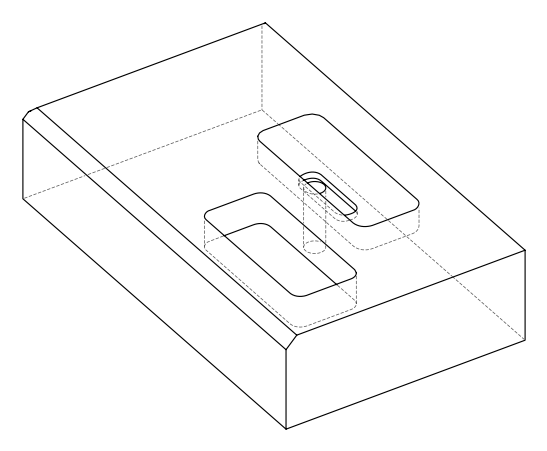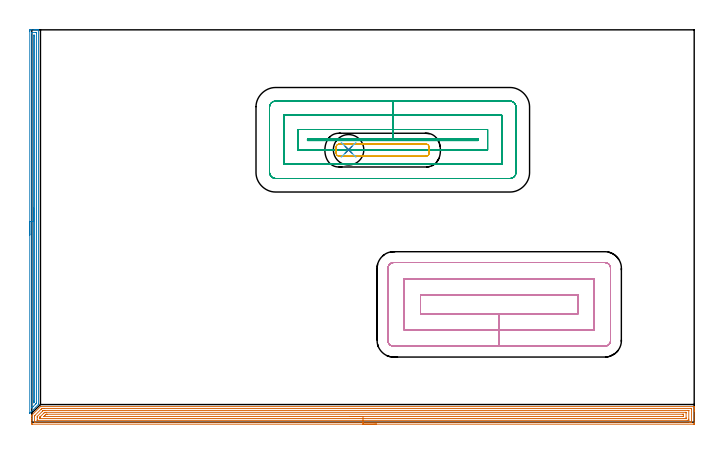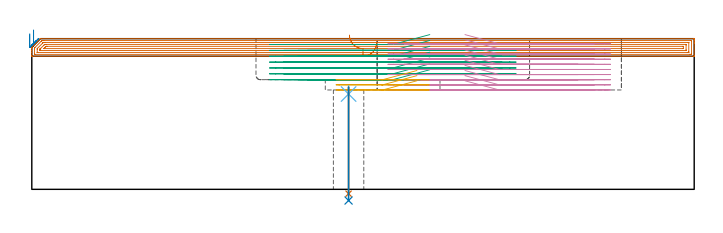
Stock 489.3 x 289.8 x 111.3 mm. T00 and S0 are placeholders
(PLAN: 8 operations, 5 tool changes, 72.7 min)
(1 AREA_MILL | FG_CHAMFER_SURFACE | UGT0205_001 | 19.76 min | 41339 mm3)
(2 AREA_MILL_1 | FG_CHAMFER_SURFACE_1 | UGT0205_001 | 6.89 min | 5714 mm3)
(3 MILL_RECTANGULAR_POCKET | POCKET_RECTANGULAR_STRAIGHT | UGT0201_095 | Follow Part, ap 5, ae 75% | 21.25 min | 466007 mm3)
(4 MILL_RECTANGULAR_POCKET_1 | POCKET_RECTANGULAR_STRAIGHT_1 | NXT0201_012 | Follow Part, ap 4, ae 75% | 22.83 min | 527150 mm3)
(5 MILL_RECTANGULAR_POCKET_2 | POCKET_RECTANGULAR_STRAIGHT_2 | NXT0201_012 | Follow Part, ap 4, ae 75% | 1.24 min | 15353 mm3)
(6 SPOT_DRILL | STEP1HOLE | NXT0321_9005460120000 | 0.06 min | 177 mm3)
(7 DRILL_THROUGH_HOLE_INTO_CENTER | STEP1HOLE | NXT0301_065 | 0.32 min | 4926 mm3)
(8 DRILL_TO_ENLARGE_THROUGH_HOLE | STEP1HOLE | UGT0301_054 | 0.34 min | 24046 mm3)
(TOOL UGT0205_001 | Chamfer Mill 20 x 3 x 45 deg. | D20 FL50 Z2)
(TOOL UGT0201_095 | End mill 20 mm | D20 R3 FL38 Z4)
(TOOL NXT0201_012 | ENDMILL 16mm [2P460-1600-NA 1630] | D16 FL38 Z6)
(TOOL NXT0321_9005460120000 | NC Spot Drill, 142deg, 12mm, Carbide, Uncoated | D12 PA142 FL30 Z2)
(TOOL NXT0301_065 | Carbide Drill 9.4mm [860.1-0940-075A1-MM 2214] | D9.4 PA140 FL98 Z2)
(TOOL UGT0301_054 | Twist Drill 22.5 mm | D22.5 PA118 FL155 Z2)
(OP 1 AREA_MILL)
G17 G21 G94 G90
T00 M6
G54
G17 G0 G90 X254.65 Y-1.5 S1061 M3
G43 Z121.3 H0
Z108.3
G94 G1 X254.612 Z107.428 F250.
X254.498 Z106.564
X254.309 Z105.712
X254.047 Z104.88
X253.713 Z104.074
X253.31 Z103.3
X252.842 Z102.564
X252.31 Z101.872
X251.721 Z101.229
X251.078 Z100.64
X250.386 Z100.108
X249.65 Z99.64
X248.876 Z99.237
X248.07 Z98.903
X247.238 Z98.641
X246.386 Z98.452
X245.522 Z98.338
X244.65 Z98.3
X0.625
X0.251 Y-1.497 Z98.302
X0.01 Y-1.493 Z98.304
X0. Y-1.13 Z98.667
Y1.497 Z101.292
Y2.899 Z102.696
Y4.124 Z103.919
X0.001 Y5. Z104.798
X0.003 Y5.093 Z104.888
X0.029 Y5.131 Z104.927
X6.368 Y11.468 Z111.268
X6.404 Y11.493 Z111.293
X6.579 Y11.5 Z111.3
X489.122
X489.29 Y11.498 Z111.289
X489.297 Y11.355 Z111.147
X489.3 Y11.205 Z111.004
Y10.953 Z110.752
Y10.254 Z110.049
Y9.029 Z108.826
Y8.503 Z108.297
Y7.89 Z107.686
Y-1.13 Z98.668
X489.297 Y-1.396 Z98.402
X489.29 Y-1.492 Z98.306
X489.192 Y-1.499 Z98.299
X488.675 Y-1.5 Z98.3
X244.65
Y-0.086 Z99.714
X2.413 Y-0.085 Z99.715
X2.24 Y-0.084 Z99.716
X2.058 Y-0.08 Z99.72
X2.018 Y-0.079 Z99.721
X2.01 Y-0.057 Z99.743
X2.007 Y-0.025 Z99.775
X2.001 Y0.15 Z99.95
Y4.124 Z103.924
X2.004 Y4.525 Z104.325
X2.01 Y4.644 Z104.444
X2.371 Y5.021 Z104.821
X6.882 Y9.532 Z109.332
X7.25 Y9.893 Z109.693
X7.427 Y10.066 Z109.866
X7.776 Y10.079 Z109.879
X7.951 Y10.082 Z109.882
X8.67 Y10.085 Z109.885
X8.842 Y10.086 Z109.886
X486.887 Y10.085 Z109.885
X487.06 Y10.084 Z109.884
X487.242 Y10.08 Z109.88
X487.282 Y10.079 Z109.879
X487.29 Y10.057 Z109.857
X487.293 Y10.025 Z109.825
X487.299 Y9.851 Z109.651
Y0.218 Z100.018
X487.296 Y0.082 Z99.882
X487.29 Y-0.025 Z99.775
X487.284 Y-0.079 Z99.721
X487.247 Y-0.08 Z99.72
X486.887 Y-0.084 Z99.716
X486.715 Y-0.085 Z99.715
X485.993 Y-0.086 Z99.714
X244.65
Y1.328 Z101.128
X4.373 Y1.329 Z101.129
X4.201 Y1.33 Z101.13
X4.029 Y1.334 Z101.134
X4.013 Y1.335 Z101.135
X4.009 Y1.346 Z101.146
X4.004 Y1.38 Z101.18
X4.001 Y1.432 Z101.232
Y3.444 Z103.244
X4.01 Y4.124 Z103.924
X4.024 Y4.213 Z104.013
X4.065 Y4.257 Z104.057
X4.201 Y4.4 Z104.2
X8.042 Y8.243 Z108.043
X8.303 Y8.503 Z108.303
X8.426 Y8.622 Z108.422
X8.463 Y8.655 Z108.455
X8.478 Y8.665 Z108.465
X8.502 Y8.667 Z108.467
X8.67 Y8.67 Z108.47
X9.392 Y8.671 Z108.471
X9.564 Y8.672 Z108.472
X484.927 Y8.671 Z108.471
X485.099 Y8.67 Z108.47
X485.271 Y8.666 Z108.466
X485.287 Y8.665 Z108.465
X485.291 Y8.654 Z108.454
X485.296 Y8.62 Z108.42
X485.299 Y8.568 Z108.368
X485.3 Y2.177 Z101.977
X485.298 Y1.497 Z101.297
X485.296 Y1.399 Z101.199
X485.291 Y1.351 Z101.151
X485.287 Y1.335 Z101.135
X485.267 Y1.333 Z101.133
X485.099 Y1.331 Z101.131
X484.378 Y1.329 Z101.129
X484.205 Y1.328 Z101.128
X244.65
Y2.743 Z102.543
X6.147
X6.089 Y2.744 Z102.544
X6.027 Y2.747 Z102.547
X6.012 Y2.749 Z102.549
X6.008 Y2.767 Z102.567
X6.005 Y2.819 Z102.619
X6. Y3.237 Z103.037
Y3.249 Z103.049
X6.008 Y3.681 Z103.481
X6.01 Y3.733 Z103.533
X6.032 Y3.771 Z103.571
X6.089 Y3.833 Z103.633
X6.184 Y3.933 Z103.733
X6.373 Y4.124 Z103.924
X6.625 Y4.376 Z104.176
X9. Y6.751 Z106.551
X9.279 Y7.03 Z106.83
X9.375 Y7.124 Z106.924
X9.454 Y7.198 Z106.998
X9.505 Y7.245 Z107.045
X9.564 Y7.25 Z107.05
X9.944 Y7.254 Z107.054
X10.458 Y7.257 Z107.057
X10.835
X483.153
X483.211 Y7.256 Z107.056
X483.273 Y7.253 Z107.053
X483.288 Y7.251 Z107.051
X483.291 Y7.233 Z107.033
X483.295 Y7.181 Z106.981
X483.3 Y6.763 Z106.563
Y3.26 Z103.06
X483.292 Y2.817 Z102.617
X483.29 Y2.764 Z102.564
X483.281 Y2.749 Z102.549
X483.244 Y2.748 Z102.548
X483.106 Y2.745 Z102.545
X482.934 Y2.743 Z102.543
X244.65
Y4.157 Z103.957
X9.157
X8.969 Y4.159 Z103.959
X8.877 Y4.162 Z103.962
X8.872 Y4.164 Z103.964
Y4.167 Z103.967
X8.887 Y4.185 Z103.985
X9.632 Y4.934 Z104.734
X10.074 Y5.376 Z105.176
X10.458 Y5.757 Z105.557
X10.521 Y5.813 Z105.613
X10.55 Y5.836 Z105.636
X10.599 Y5.838 Z105.638
X10.706 Y5.841 Z105.641
X10.921 Y5.842 Z105.642
X11.352 Y5.843 Z105.643
X480.663
X481.068 Y5.841 Z105.641
X481.269 Y5.838 Z105.638
X481.287 Y5.836 Z105.636
X481.291 Y5.823 Z105.623
X481.296 Y5.786 Z105.586
X481.298 Y5.733 Z105.533
X481.3 Y4.344 Z104.144
X481.297 Y4.25 Z104.05
X481.293 Y4.193 Z103.993
X481.29 Y4.166 Z103.966
X481.274 Y4.164 Z103.964
X481.06 Y4.16 Z103.96
X480.63 Y4.157 Z103.957
X480.597
X244.65
X243.778 Z103.995
X242.914 Z104.109
X242.062 Z104.298
X241.23 Z104.56
X240.424 Z104.894
X239.65 Z105.297
X238.914 Z105.765
X238.222 Z106.296
X237.579 Z106.886
X236.99 Z107.529
X236.458 Z108.221
X235.99 Z108.957
X235.587 Z109.731
X235.253 Z110.537
X234.991 Z111.369
X234.802 Z112.22
X234.688 Z113.085
X234.65 Z113.957
G0 Z121.3
M5
M2
(OP 2 AREA_MILL_1)
G17 G21 G94 G90
T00 M6
G54
G17 G0 G90 X-1.5 Y138.2 S1061 M3
G43 Z121.3 H0
Z114.9
G94 G1 Y138.238 Z114.028 F250.
Y138.352 Z113.164
Y138.541 Z112.312
Y138.803 Z111.48
Y139.137 Z110.674
Y139.54 Z109.9
Y140.008 Z109.164
Y140.54 Z108.472
Y141.129 Z107.829
Y141.772 Z107.24
Y142.464 Z106.708
Y143.2 Z106.24
Y143.974 Z105.837
Y144.78 Z105.503
Y145.612 Z105.241
Y146.463 Z105.052
Y147.328 Z104.938
Y148.2 Z104.9
Y288.843
X-1.499 Y289.196 Z104.901
X-1.494 Y289.73 Z104.903
X-1.491 Y289.792 Z104.905
X-0.963 Y289.8 Z105.433
X1.7 Z108.094
X2.273 Z108.67
X2.588 Z108.984
X3.161 Z109.557
X3.475 Z109.87
X4.105 Z110.504
X4.519 Z110.919
X4.868 Y289.793 Z111.26
X4.897 Y289.79 Z111.288
X4.9 Y289.642 Z111.3
Y13.451
X4.893 Y12.995 Z111.292
X4.841 Y12.941 Z111.24
X4.807 Y12.906 Z111.205
X2.674 Y10.774 Z109.074
X1.336 Y9.435 Z107.735
X-0.003 Y8.097 Z106.396
X-0.895 Y7.204 Z105.504
X-1.407 Y6.694 Z104.991
X-1.491 Y6.612 Z104.905
X-1.498 Y6.712 Z104.902
X-1.499 Y6.758 Z104.901
X-1.5 Y148.2 Z104.9
X-0.086 Z106.314
Y287.421
X-0.075 Y287.79 Z106.325
X0.426 Y287.799 Z106.826
X3.09 Z109.49
X3.475 Y287.79 Z109.875
X3.486 Y287.411 Z109.886
Y287.4
Y14.333
X3.475 Y14.037 Z109.875
X3.187 Y13.74 Z109.587
X2.901 Y13.451 Z109.301
X0.964 Y11.514 Z107.364
X0.224 Y10.774 Z106.624
X0.072 Y10.625 Z106.472
X-0.075 Y10.487 Z106.325
X-0.085 Y10.774 Z106.315
X-0.086 Y10.784 Z106.314
Y148.2
X1.328 Z107.728
X1.329 Y285.626 Z107.729
X1.33 Y285.719 Z107.73
X1.333 Y285.765 Z107.733
X1.334 Y285.782 Z107.734
X1.355 Y285.79 Z107.755
X1.529 Y285.798 Z107.929
X1.7 Z108.1
X1.873 Y285.796 Z108.273
X1.988 Y285.792 Z108.388
X2.065 Y285.786 Z108.465
X2.067 Y285.75 Z108.467
X2.069 Y285.626 Z108.469
X2.071 Y285.253 Z108.471
Y15.236
X2.07 Y15.142 Z108.47
X2.067 Y15.097 Z108.467
X2.065 Y15.077 Z108.465
X2.053 Y15.062 Z108.453
X1.966 Y14.969 Z108.366
X1.7 Y14.7 Z108.1
X1.522 Y14.522 Z107.922
X1.343 Y14.343 Z107.743
X1.339 Z107.739
X1.336 Z107.736
X1.333 Y14.358 Z107.733
X1.33 Y14.716 Z107.73
X1.329 Y15.236 Z107.729
X1.328 Y15.609 Z107.728
Y148.2
Y149.072 Z107.767
Y149.936 Z107.88
Y150.788 Z108.069
Y151.62 Z108.332
Y152.426 Z108.665
Y153.2 Z109.068
Y153.936 Z109.537
Y154.628 Z110.068
Y155.271 Z110.657
Y155.86 Z111.301
Y156.391 Z111.993
Y156.86 Z112.728
Y157.263 Z113.502
Y157.597 Z114.308
Y157.859 Z115.14
Y158.048 Z115.992
Y158.162 Z116.857
Y158.2 Z117.728
G0 Z121.3
M5
M2
(OP 3 MILL_RECTANGULAR_POCKET)
G17 G21 G94 G90
T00 M6
G54
G17 G0 G90 X294.001 Y209.2 S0 M3
G43 Z121.3 H0
Z114.3
G94 G1 X266.65 Z106.971 F250.
X203.6 F500.
Y208.
X329.7
Y209.2
X266.65
Y216.2
X196.6
Y201.
X336.7
Y216.2
X266.65
Y226.7
X186.1
Y190.5
X347.2
Y226.7
X266.65
Y237.2
X180.2
G3 X175.6 Y232.6 R4.6
G1 Y184.6
G3 X180.2 Y180. R4.6
G1 X353.1
G3 X357.7 Y184.6 R4.6
G1 Y232.6
G3 X353.1 Y237.2 R4.6
G1 X266.65
X265.65
G0 X294.001 Y209.2 Z109.971
G1 X266.65 Z102.643 F250.
X203.6 F500.
Y208.
X329.7
Y209.2
X266.65
Y216.2
X196.6
Y201.
X336.7
Y216.2
X266.65
Y226.7
X186.1
Y190.5
X347.2
Y226.7
X266.65
Y237.2
X180.2
G3 X175.6 Y232.6 R4.6
G1 Y184.6
G3 X180.2 Y180. R4.6
G1 X353.1
G3 X357.7 Y184.6 R4.6
G1 Y232.6
G3 X353.1 Y237.2 R4.6
G1 X266.65
X265.65
G0 X294.001 Y209.2 Z105.643
G1 X266.65 Z98.314 F250.
X203.6 F500.
Y208.
X329.7
Y209.2
X266.65
Y216.2
X196.6
Y201.
X336.7
Y216.2
X266.65
Y226.7
X186.1
Y190.5
X347.2
Y226.7
X266.65
Y237.2
X180.2
G3 X175.6 Y232.6 R4.6
G1 Y184.6
G3 X180.2 Y180. R4.6
G1 X353.1
G3 X357.7 Y184.6 R4.6
G1 Y232.6
G3 X353.1 Y237.2 R4.6
G1 X266.65
X265.65
G0 X294.001 Y209.2 Z101.314
G1 X266.65 Z93.986 F250.
X203.6 F500.
Y208.
X329.7
Y209.2
X266.65
Y216.2
X196.6
Y201.
X336.7
Y216.2
X266.65
Y226.7
X186.1
Y190.5
X347.2
Y226.7
X266.65
Y237.2
X180.2
G3 X175.6 Y232.6 R4.6
G1 Y184.6
G3 X180.2 Y180. R4.6
G1 X353.1
G3 X357.7 Y184.6 R4.6
G1 Y232.6
G3 X353.1 Y237.2 R4.6
G1 X266.65
X265.65
G0 X294.001 Y209.2 Z96.986
G1 X266.65 Z89.657 F250.
X203.6 F500.
Y208.
X329.7
Y209.2
X266.65
Y216.2
X196.6
Y201.
X336.7
Y216.2
X266.65
Y226.7
X186.1
Y190.5
X347.2
Y226.7
X266.65
Y237.2
X180.2
G3 X175.6 Y232.6 R4.6
G1 Y184.6
G3 X180.2 Y180. R4.6
G1 X353.1
G3 X357.7 Y184.6 R4.6
G1 Y232.6
G3 X353.1 Y237.2 R4.6
G1 X266.65
X265.65
G0 X294.001 Y209.2 Z92.657
G1 X266.65 Z85.329 F250.
X203.6 F500.
Y208.
X329.7
Y209.2
X266.65
Y216.2
X196.6
Y201.
X336.7
Y216.2
X266.65
Y226.7
X186.1
Y190.5
X347.2
Y226.7
X266.65
Y237.2
X180.2
G3 X175.6 Y232.6 R4.6
G1 Y184.6
G3 X180.2 Y180. R4.6
G1 X353.1
G3 X357.7 Y184.6 R4.6
G1 Y232.6
G3 X353.1 Y237.2 R4.6
G1 X266.65
X265.65
G0 X294.001 Y209.2 Z88.329
G1 X266.65 Z81. F250.
X203.6 F500.
Y208.
X329.7
Y209.2
X266.65
Y216.2
X196.6
Y201.
X336.7
Y216.2
X266.65
Y226.7
X186.1
Y190.5
X347.2
Y226.7
X266.65
Y237.2
X180.2
G3 X175.6 Y232.6 R4.6
G1 Y184.6
G3 X180.2 Y180. R4.6
G1 X353.1
G3 X357.7 Y184.6 R4.6
G1 Y232.6
G3 X353.1 Y237.2 R4.6
G1 X266.65
X265.65
G0 Z121.3
M5
M2
(OP 4 MILL_RECTANGULAR_POCKET_1)
G17 G21 G94 G90
T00 M6
G54
G17 G0 G90 X319.959 Y80.1 S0 M3
G43 Z121.3 H1
Z114.3
G94 G1 X345.3 Z107.51 F250.
X403.5 F500.
Y93.9
X287.1
Y80.1
X345.3
Y68.1
X415.5
Y105.9
X275.1
Y68.1
X345.3
Y56.1
X423.3
G3 X427.5 Y60.3 R4.2
G1 Y113.7
G3 X423.3 Y117.9 R4.2
G1 X267.3
G3 X263.1 Y113.7 R4.2
G1 Y60.3
G3 X267.3 Y56.1 R4.2
G1 X345.3
X346.3
G0 X319.959 Y80.1 Z110.51
G1 X345.3 Z103.72 F250.
X403.5 F500.
Y93.9
X287.1
Y80.1
X345.3
Y68.1
X415.5
Y105.9
X275.1
Y68.1
X345.3
Y56.1
X423.3
G3 X427.5 Y60.3 R4.2
G1 Y113.7
G3 X423.3 Y117.9 R4.2
G1 X267.3
G3 X263.1 Y113.7 R4.2
G1 Y60.3
G3 X267.3 Y56.1 R4.2
G1 X345.3
X346.3
G0 X319.959 Y80.1 Z106.72
G1 X345.3 Z99.93 F250.
X403.5 F500.
Y93.9
X287.1
Y80.1
X345.3
Y68.1
X415.5
Y105.9
X275.1
Y68.1
X345.3
Y56.1
X423.3
G3 X427.5 Y60.3 R4.2
G1 Y113.7
G3 X423.3 Y117.9 R4.2
G1 X267.3
G3 X263.1 Y113.7 R4.2
G1 Y60.3
G3 X267.3 Y56.1 R4.2
G1 X345.3
X346.3
G0 X319.959 Y80.1 Z102.93
G1 X345.3 Z96.14 F250.
X403.5 F500.
Y93.9
X287.1
Y80.1
X345.3
Y68.1
X415.5
Y105.9
X275.1
Y68.1
X345.3
Y56.1
X423.3
G3 X427.5 Y60.3 R4.2
G1 Y113.7
G3 X423.3 Y117.9 R4.2
G1 X267.3
G3 X263.1 Y113.7 R4.2
G1 Y60.3
G3 X267.3 Y56.1 R4.2
G1 X345.3
X346.3
G0 X319.959 Y80.1 Z99.14
G1 X345.3 Z92.35 F250.
X403.5 F500.
Y93.9
X287.1
Y80.1
X345.3
Y68.1
X415.5
Y105.9
X275.1
Y68.1
X345.3
Y56.1
X423.3
G3 X427.5 Y60.3 R4.2
G1 Y113.7
G3 X423.3 Y117.9 R4.2
G1 X267.3
G3 X263.1 Y113.7 R4.2
G1 Y60.3
G3 X267.3 Y56.1 R4.2
G1 X345.3
X346.3
G0 X319.959 Y80.1 Z95.35
G1 X345.3 Z88.56 F250.
X403.5 F500.
Y93.9
X287.1
Y80.1
X345.3
Y68.1
X415.5
Y105.9
X275.1
Y68.1
X345.3
Y56.1
X423.3
G3 X427.5 Y60.3 R4.2
G1 Y113.7
G3 X423.3 Y117.9 R4.2
G1 X267.3
G3 X263.1 Y113.7 R4.2
G1 Y60.3
G3 X267.3 Y56.1 R4.2
G1 X345.3
X346.3
G0 X319.959 Y80.1 Z91.56
G1 X345.3 Z84.77 F250.
X403.5 F500.
Y93.9
X287.1
Y80.1
X345.3
Y68.1
X415.5
Y105.9
X275.1
Y68.1
X345.3
Y56.1
X423.3
G3 X427.5 Y60.3 R4.2
G1 Y113.7
G3 X423.3 Y117.9 R4.2
G1 X267.3
G3 X263.1 Y113.7 R4.2
G1 Y60.3
G3 X267.3 Y56.1 R4.2
G1 X345.3
X346.3
G0 X319.959 Y80.1 Z87.77
G1 X345.3 Z80.98 F250.
X403.5 F500.
Y93.9
X287.1
Y80.1
X345.3
Y68.1
X415.5
Y105.9
X275.1
Y68.1
X345.3
Y56.1
X423.3
G3 X427.5 Y60.3 R4.2
G1 Y113.7
G3 X423.3 Y117.9 R4.2
G1 X267.3
G3 X263.1 Y113.7 R4.2
G1 Y60.3
G3 X267.3 Y56.1 R4.2
G1 X345.3
X346.3
G0 X319.959 Y80.1 Z83.98
G1 X345.3 Z77.19 F250.
X403.5 F500.
Y93.9
X287.1
Y80.1
X345.3
Y68.1
X415.5
Y105.9
X275.1
Y68.1
X345.3
Y56.1
X423.3
G3 X427.5 Y60.3 R4.2
G1 Y113.7
G3 X423.3 Y117.9 R4.2
G1 X267.3
G3 X263.1 Y113.7 R4.2
G1 Y60.3
G3 X267.3 Y56.1 R4.2
G1 X345.3
X346.3
G0 X319.959 Y80.1 Z80.19
G1 X345.3 Z73.4 F250.
X403.5 F500.
Y93.9
X287.1
Y80.1
X345.3
Y68.1
X415.5
Y105.9
X275.1
Y68.1
X345.3
Y56.1
X423.3
G3 X427.5 Y60.3 R4.2
G1 Y113.7
G3 X423.3 Y117.9 R4.2
G1 X267.3
G3 X263.1 Y113.7 R4.2
G1 Y60.3
G3 X267.3 Y56.1 R4.2
G1 X345.3
X346.3
G0 Z121.3
M5
M2
(OP 5 MILL_RECTANGULAR_POCKET_2)
G17 G21 G94 G90
T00 M6
G54
G17 G0 G90 X284.491 Y205.4 S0 M3
G43 Z121.3 H1
Z87.77
G94 G1 X259.15 Z80.98 F250.
X227. F500.
G3 X224.8 Y203.2 R2.2
G1 Y198.7
G3 X227. Y196.5 R2.2
G1 X291.3
G3 X293.5 Y198.7 R2.2
G1 Y203.2
G3 X291.3 Y205.4 R2.2
G1 X259.15
X258.15
G0 X284.491 Z83.98
G1 X259.15 Z77.19 F250.
X227. F500.
G3 X224.8 Y203.2 R2.2
G1 Y198.7
G3 X227. Y196.5 R2.2
G1 X291.3
G3 X293.5 Y198.7 R2.2
G1 Y203.2
G3 X291.3 Y205.4 R2.2
G1 X259.15
X258.15
G0 X284.491 Z80.19
G1 X259.15 Z73.4 F250.
X227. F500.
G3 X224.8 Y203.2 R2.2
G1 Y198.7
G3 X227. Y196.5 R2.2
G1 X291.3
G3 X293.5 Y198.7 R2.2
G1 Y203.2
G3 X291.3 Y205.4 R2.2
G1 X259.15
X258.15
G0 Z121.3
M5
M2
(OP 6 SPOT_DRILL)
G17 G21 G94 G90
T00 M6
G54
G17 G0 G90 X234. Y201.2 S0 M3
G43 Z121.3 H0
G94 G81 G98 Z70.4 F250. R76.4
G80
M5
M2
(OP 7 DRILL_THROUGH_HOLE_INTO_CENTER)
G17 G21 G94 G90
T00 M6
G54
G17 G0 G90 X234. Y201.2 S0 M3
G43 Z121.3 H1
G94 G73 G98 Z-3.211 F250. Q8.512 R75.4
G80
M5
M2
(OP 8 DRILL_TO_ENLARGE_THROUGH_HOLE)
G17 G21 G94 G90
T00 M6
G54
G17 G0 G90 X234. Y201.2 S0 M3
G43 Z121.3 H0
G94 G73 G98 Z-8.26 F250. Q20.415 R75.4
G80
M5
M2
